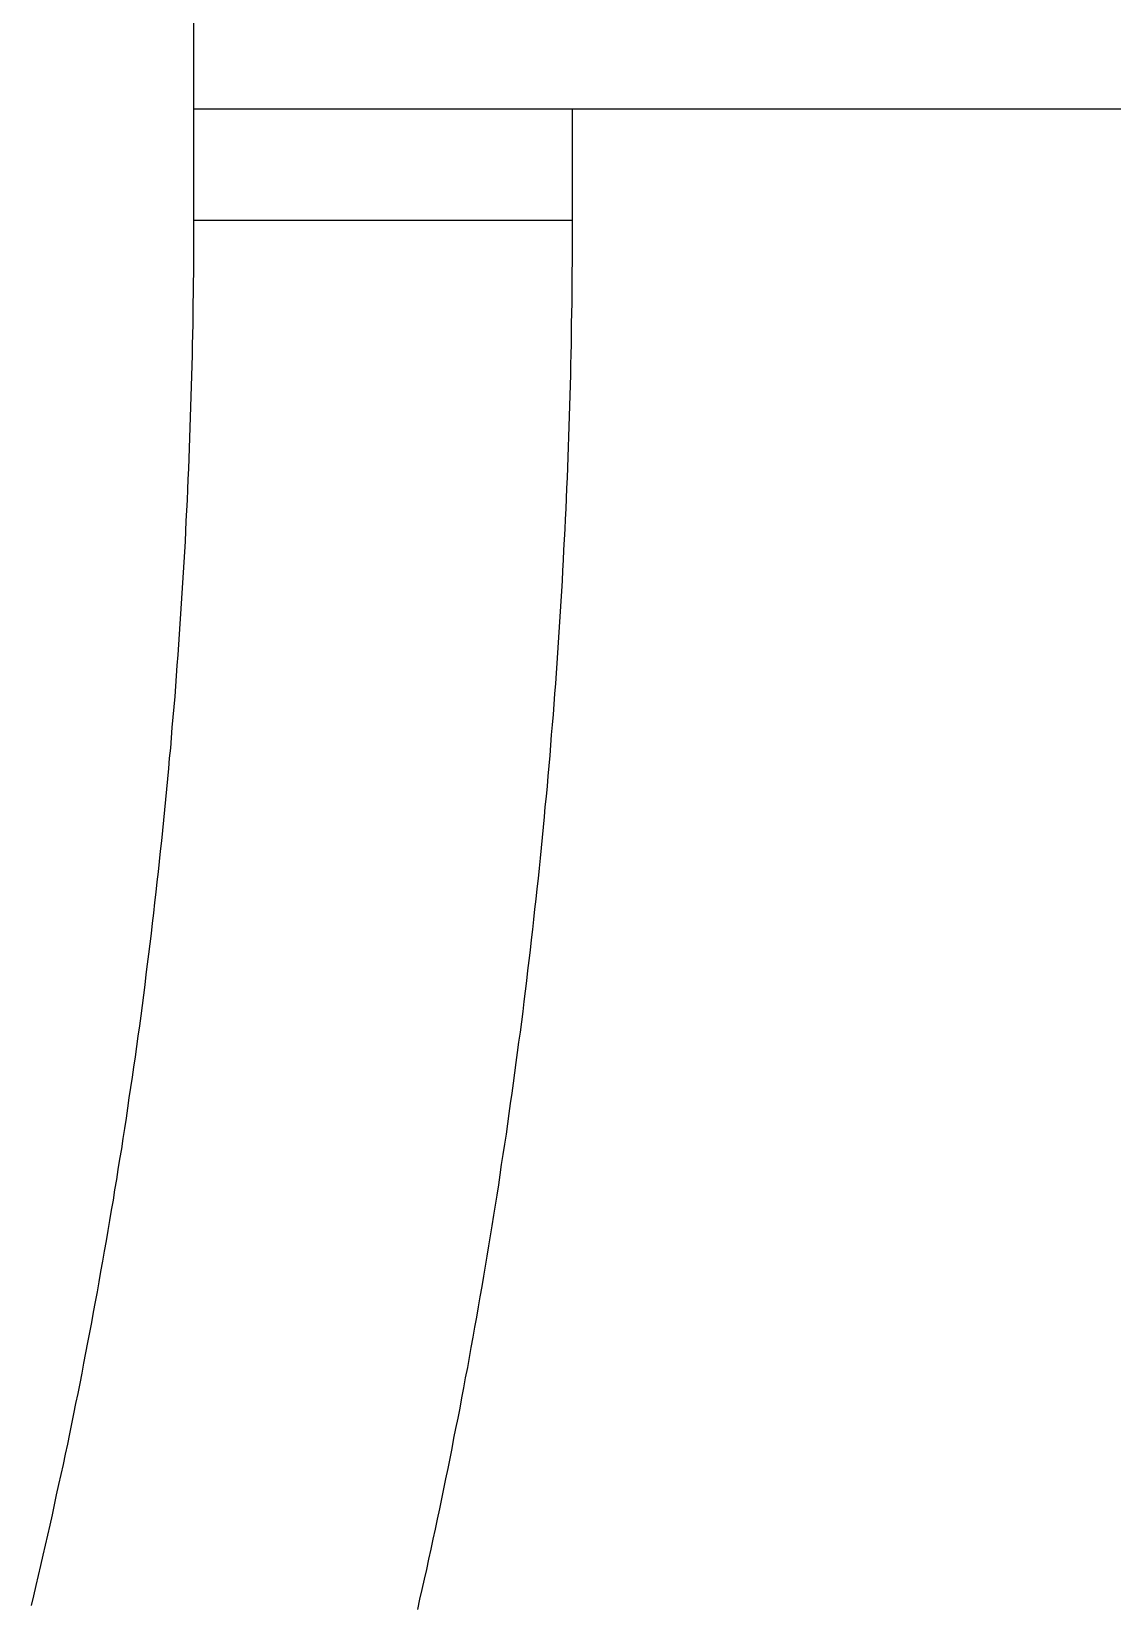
# Model space of a CAD drawing. Extents: x 16.7 to 47.9, y 2.6 to 52.9.
# Drawn here: x 17.219 to 17.7, y 26.897 to 27.596 of the extents above; entities that cross this region are included whole.
import ezdxf

# ---------------------------------------------------------------- set-up
doc = ezdxf.new("R2010")
doc.units = 0
doc.header["$LTSCALE"] = 16.335
doc.layers.get('0').update_dxf_attribs({"linetype": 'CONTINUOUS'})

msp = doc.modelspace()

# ---------------------------------------------------------------- linework, layer by layer
for p, q in [((17.29136, 27.51152), (17.29136, 28.75496)), ((18.56984, 27.5611), (17.29136, 27.5611)), ((17.45951, 27.5611), (17.45951, 27.51152)), ((17.45951, 27.51152), (17.29136, 27.51152))]:
    msp.add_line(p, q)
for points in [[(17.2192, 26.8958, 0), (17.2202, 26.9002, 0), (17.2213, 26.9047, 0), (17.2223, 26.9092, 0), (17.2234, 26.9137, 0), (17.2244, 26.9182, 0), (17.2254, 26.9226, 0), (17.2265, 26.9271, 0), (17.2275, 26.9316, 0), (17.2285, 26.9361, 0), (17.2295, 26.9406, 0), (17.2304, 26.9451, 0), (17.2314, 26.9496, 0), (17.2324, 26.9541, 0), (17.2334, 26.9586, 0), (17.2343, 26.9631, 0), (17.2353, 26.9676, 0), (17.2362, 26.9721, 0), (17.2371, 26.9766, 0), (17.238, 26.9811, 0), (17.239, 26.9856, 0), (17.2399, 26.9901, 0), (17.2408, 26.9946, 0), (17.2417, 26.9991, 0), (17.2425, 27.0036, 0), (17.2434, 27.0082, 0), (17.2443, 27.0127, 0), (17.2451, 27.0172, 0), (17.246, 27.0217, 0), (17.2468, 27.0262, 0), (17.2477, 27.0308, 0), (17.2485, 27.0353, 0), (17.2493, 27.0398, 0), (17.2501, 27.0443, 0), (17.2509, 27.0489, 0), (17.2517, 27.0534, 0), (17.2525, 27.0579, 0), (17.2533, 27.0625, 0), (17.2541, 27.067, 0), (17.2548, 27.0716, 0), (17.2556, 27.0761, 0), (17.2563, 27.0806, 0), (17.2571, 27.0852, 0), (17.2578, 27.0897, 0), (17.2585, 27.0943, 0), (17.2593, 27.0988, 0), (17.26, 27.1034, 0), (17.2607, 27.1079, 0), (17.2614, 27.1125, 0), (17.2621, 27.117, 0), (17.2627, 27.1216, 0), (17.2634, 27.1261, 0), (17.2641, 27.1307, 0), (17.2647, 27.1352, 0), (17.2654, 27.1398, 0), (17.266, 27.1444, 0), (17.2666, 27.1489, 0), (17.2673, 27.1535, 0), (17.2679, 27.158, 0), (17.2685, 27.1626, 0), (17.2691, 27.1672, 0), (17.2697, 27.1717, 0), (17.2702, 27.1763, 0), (17.2708, 27.1809, 0), (17.2714, 27.1854, 0), (17.2719, 27.19, 0), (17.2725, 27.1946, 0), (17.273, 27.1992, 0), (17.2736, 27.2037, 0), (17.2741, 27.2083, 0), (17.2746, 27.2129, 0), (17.2751, 27.2175, 0), (17.2756, 27.222, 0), (17.2761, 27.2266, 0), (17.2766, 27.2312, 0), (17.2771, 27.2358, 0), (17.2776, 27.2404, 0), (17.278, 27.245, 0), (17.2785, 27.2495, 0), (17.2789, 27.2541, 0), (17.2794, 27.2587, 0), (17.2798, 27.2633, 0), (17.2802, 27.2679, 0), (17.2806, 27.2725, 0), (17.2811, 27.277, 0), (17.2815, 27.2816, 0), (17.2818, 27.2862, 0), (17.2822, 27.2908, 0), (17.2826, 27.2954, 0), (17.283, 27.3, 0), (17.2833, 27.3046, 0), (17.2837, 27.3092, 0), (17.284, 27.3138, 0), (17.2844, 27.3184, 0), (17.2847, 27.323, 0), (17.285, 27.3276, 0), (17.2853, 27.3322, 0), (17.2856, 27.3367, 0), (17.2859, 27.3413, 0), (17.2862, 27.3459, 0), (17.2865, 27.3505, 0), (17.2868, 27.3551, 0), (17.287, 27.3597, 0), (17.2873, 27.3643, 0), (17.2876, 27.3689, 0), (17.2878, 27.3735, 0), (17.288, 27.3781, 0), (17.2883, 27.3827, 0), (17.2885, 27.3873, 0), (17.2887, 27.3919, 0), (17.2889, 27.3965, 0), (17.2891, 27.4011, 0), (17.2893, 27.4057, 0), (17.2894, 27.4103, 0), (17.2896, 27.4149, 0), (17.2898, 27.4195, 0), (17.2899, 27.4241, 0), (17.2901, 27.4287, 0), (17.2902, 27.4333, 0), (17.2903, 27.4379, 0), (17.2905, 27.4425, 0), (17.2906, 27.4471, 0), (17.2907, 27.4517, 0), (17.2908, 27.4563, 0), (17.2909, 27.4609, 0), (17.291, 27.4655, 0), (17.291, 27.4701, 0), (17.2911, 27.4747, 0), (17.2912, 27.4793, 0), (17.2912, 27.4839, 0), (17.2913, 27.4885, 0), (17.2913, 27.4931, 0), (17.2913, 27.4977, 0), (17.2913, 27.5023, 0), (17.2914, 27.5069, 0), (17.2914, 27.5115, 0)], [(17.4595, 27.5115, 0), (17.4595, 27.5069, 0), (17.4595, 27.5024, 0), (17.4595, 27.4978, 0), (17.4595, 27.4932, 0), (17.4594, 27.4886, 0), (17.4594, 27.4841, 0), (17.4593, 27.4795, 0), (17.4593, 27.4749, 0), (17.4592, 27.4703, 0), (17.4591, 27.4658, 0), (17.4591, 27.4612, 0), (17.459, 27.4566, 0), (17.4589, 27.452, 0), (17.4588, 27.4475, 0), (17.4587, 27.4429, 0), (17.4586, 27.4383, 0), (17.4584, 27.4337, 0), (17.4583, 27.4292, 0), (17.4582, 27.4246, 0), (17.458, 27.42, 0), (17.4579, 27.4154, 0), (17.4577, 27.4109, 0), (17.4576, 27.4063, 0), (17.4574, 27.4017, 0), (17.4572, 27.3971, 0), (17.457, 27.3926, 0), (17.4568, 27.388, 0), (17.4566, 27.3834, 0), (17.4564, 27.3788, 0), (17.4562, 27.3743, 0), (17.4559, 27.3697, 0), (17.4557, 27.3651, 0), (17.4555, 27.3606, 0), (17.4552, 27.356, 0), (17.455, 27.3514, 0), (17.4547, 27.3468, 0), (17.4544, 27.3423, 0), (17.4542, 27.3377, 0), (17.4539, 27.3331, 0), (17.4536, 27.3286, 0), (17.4533, 27.324, 0), (17.453, 27.3194, 0), (17.4526, 27.3148, 0), (17.4523, 27.3103, 0), (17.452, 27.3057, 0), (17.4517, 27.3011, 0), (17.4513, 27.2966, 0), (17.451, 27.292, 0), (17.4506, 27.2874, 0), (17.4502, 27.2829, 0), (17.4499, 27.2783, 0), (17.4495, 27.2737, 0), (17.4491, 27.2692, 0), (17.4487, 27.2646, 0), (17.4483, 27.2601, 0), (17.4479, 27.2555, 0), (17.4474, 27.2509, 0), (17.447, 27.2464, 0), (17.4466, 27.2418, 0), (17.4461, 27.2373, 0), (17.4457, 27.2327, 0), (17.4452, 27.2281, 0), (17.4448, 27.2236, 0), (17.4443, 27.219, 0), (17.4438, 27.2145, 0), (17.4433, 27.2099, 0), (17.4428, 27.2054, 0), (17.4423, 27.2008, 0), (17.4418, 27.1963, 0), (17.4413, 27.1917, 0), (17.4408, 27.1872, 0), (17.4402, 27.1826, 0), (17.4397, 27.1781, 0), (17.4392, 27.1735, 0), (17.4386, 27.169, 0), (17.438, 27.1644, 0), (17.4375, 27.1599, 0), (17.4369, 27.1553, 0), (17.4363, 27.1508, 0), (17.4357, 27.1463, 0), (17.4351, 27.1417, 0), (17.4345, 27.1372, 0), (17.4339, 27.1326, 0), (17.4333, 27.1281, 0), (17.4327, 27.1236, 0), (17.432, 27.119, 0), (17.4314, 27.1145, 0), (17.4307, 27.11, 0), (17.4301, 27.1054, 0), (17.4294, 27.1009, 0), (17.4287, 27.0964, 0), (17.428, 27.0919, 0), (17.4274, 27.0873, 0), (17.4267, 27.0828, 0), (17.426, 27.0783, 0), (17.4252, 27.0738, 0), (17.4245, 27.0693, 0), (17.4238, 27.0647, 0), (17.4231, 27.0602, 0), (17.4223, 27.0557, 0), (17.4216, 27.0512, 0), (17.4208, 27.0467, 0), (17.4201, 27.0422, 0), (17.4193, 27.0376, 0), (17.4185, 27.0331, 0), (17.4177, 27.0286, 0), (17.4169, 27.0241, 0), (17.4161, 27.0196, 0), (17.4153, 27.0151, 0), (17.4145, 27.0106, 0), (17.4137, 27.0061, 0), (17.4129, 27.0016, 0), (17.412, 26.9971, 0), (17.4112, 26.9926, 0), (17.4103, 26.9881, 0), (17.4095, 26.9836, 0), (17.4086, 26.9791, 0), (17.4077, 26.9746, 0), (17.4068, 26.9702, 0), (17.406, 26.9657, 0), (17.4051, 26.9612, 0), (17.4042, 26.9567, 0), (17.4032, 26.9522, 0), (17.4023, 26.9477, 0), (17.4014, 26.9433, 0), (17.4005, 26.9388, 0), (17.3995, 26.9343, 0), (17.3986, 26.9298, 0), (17.3976, 26.9254, 0), (17.3967, 26.9209, 0), (17.3957, 26.9164, 0), (17.3947, 26.9119, 0), (17.3937, 26.9075, 0), (17.3927, 26.903, 0), (17.3917, 26.8986, 0), (17.3907, 26.8941, 0)]]:
    msp.add_polyline3d(points)

doc.saveas('drawing.dxf')
